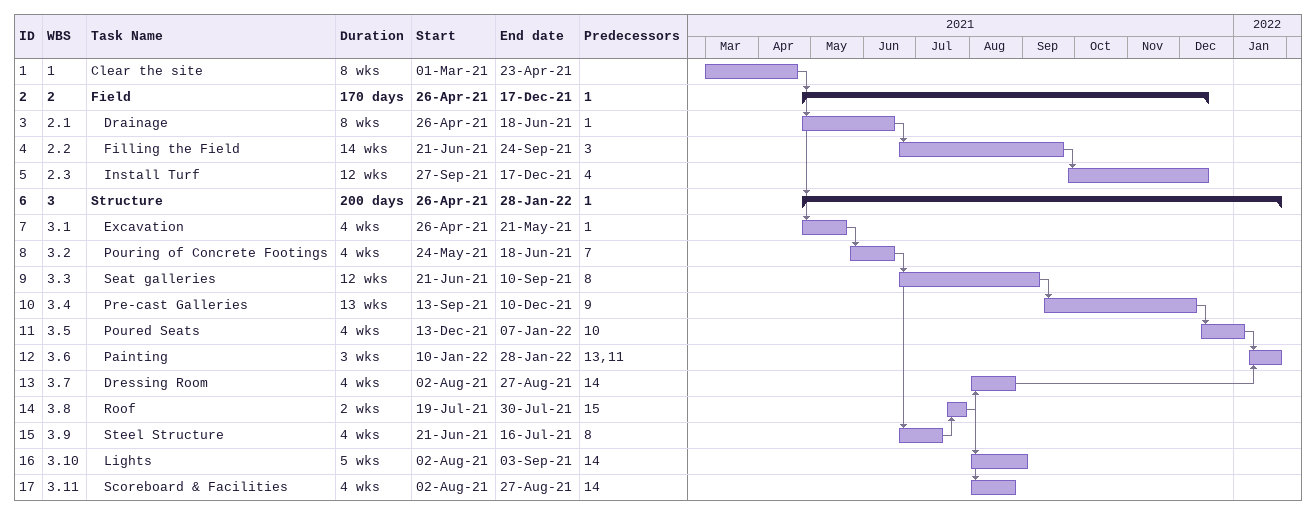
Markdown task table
| ID | WBS | Task | Duration | Start | Finish | Predecessors |
|---|---|---|---|---|---|---|
| 1 | 1 | Clear the site | 8w | 2021-03-01 | 2021-04-23 |  |
| 2 | 2 | **Field** | 170d | 2021-04-26 | 2021-12-17 | 1 |
| 3 | 2.1 | Drainage | 8w | 2021-04-26 | 2021-06-18 | 1 |
| 4 | 2.2 | Filling the Field | 14w | 2021-06-21 | 2021-09-24 | 3 |
| 5 | 2.3 | Install Turf | 12w | 2021-09-27 | 2021-12-17 | 4 |
| 6 | 3 | **Structure** | 200d | 2021-04-26 | 2022-01-28 | 1 |
| 7 | 3.1 | Excavation | 4w | 2021-04-26 | 2021-05-21 | 1 |
| 8 | 3.2 | Pouring of Concrete Footings | 4w | 2021-05-24 | 2021-06-18 | 7 |
| 9 | 3.3 | Seat galleries | 12w | 2021-06-21 | 2021-09-10 | 8 |
| 10 | 3.4 | Pre-cast Galleries | 13w | 2021-09-13 | 2021-12-10 | 9 |
| 11 | 3.5 | Poured Seats | 4w | 2021-12-13 | 2022-01-07 | 10 |
| 12 | 3.6 | Painting | 3w | 2022-01-10 | 2022-01-28 | 13, 11 |
| 13 | 3.7 | Dressing Room | 4w | 2021-08-02 | 2021-08-27 | 14 |
| 14 | 3.8 | Roof | 2w | 2021-07-19 | 2021-07-30 | 15 |
| 15 | 3.9 | Steel Structure | 4w | 2021-06-21 | 2021-07-16 | 8 |
| 16 | 3.10 | Lights | 5w | 2021-08-02 | 2021-09-03 | 14 |
| 17 | 3.11 | Scoreboard & Facilities | 4w | 2021-08-02 | 2021-08-27 | 14 |
